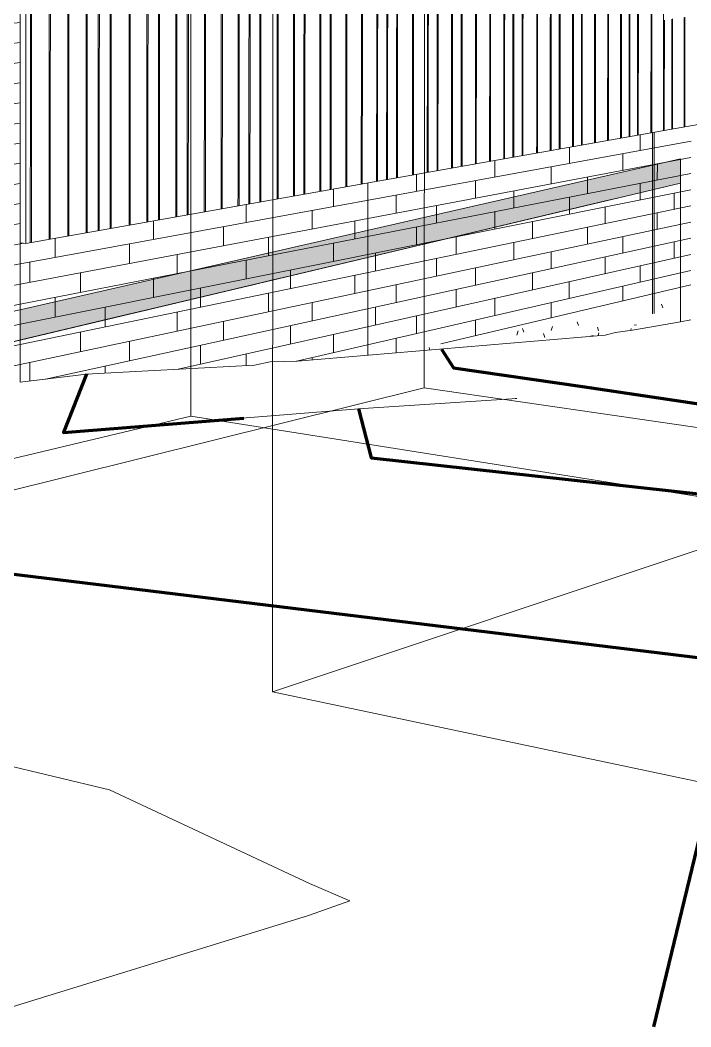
# Model space of a CAD drawing. Header units: inches. Extents: x 5690 to 5695, y -585 to 907.
# Drawn here: x 5691.8717 to 5692.0726, y 126.1569 to 126.4581 of the extents above; entities that cross this region are included whole.
import ezdxf

# ---------------------------------------------------------------- set-up
doc = ezdxf.new("R2010")
doc.units = ezdxf.units.IN
doc.header["$MEASUREMENT"] = 0
for name, color, linetype, lineweight in [('A-DETL', 90, 'Continuous', 9), ('A-WALL-PATT-1', 111, 'Continuous', 9), ('C-BLDG-PADS', 91, 'Continuous', 9), ('C-TOPO', 7, 'Continuous', 9), ('C-TOPO-MAJR', 7, 'Continuous', 70), ('G-ANNO-SYMB-1', 111, 'Continuous', 9), ('I-WALL', 2, 'Continuous', 13), ('I-WALL-1', 2, 'Continuous', 9), ('S-FNDN', 32, 'Continuous', 13), ('S-FNDN-1', 32, 'Continuous', 9)]:
    doc.layers.add(name, color=color, linetype=linetype, lineweight=lineweight)

# ---------------------------------------------------------------- blocks, each defined once
blk = doc.blocks.new('FP_65-3D View 1 Copy 1')
at = {"layer": 'A-WALL-PATT-1'}
for p, q in [((8147.90334, 126.45525), (8147.90336, 126.48537)), ((8147.90359, 126.45529), (8147.90361, 126.4854)), ((8147.90726, 126.45579), (8147.90728, 126.48577)), ((8147.90751, 126.45582), (8147.90753, 126.4858)), ((8147.91114, 126.45632), (8147.91116, 126.48616)), ((8147.91138, 126.45635), (8147.91141, 126.48619)), ((8147.91368, 126.45666), (8147.9137, 126.48642)), ((8147.91392, 126.4567), (8147.91394, 126.48645)), ((8147.9162, 126.45701), (8147.91622, 126.48668)), ((8147.91644, 126.45704), (8147.91647, 126.4867)), ((8147.92024, 126.45756), (8147.92026, 126.48709)), ((8147.92048, 126.4576), (8147.9205, 126.48711)), ((8147.924, 126.45808), (8147.92402, 126.48747)), ((8147.87192, 126.45095), (8147.87194, 126.48219)), ((8147.87219, 126.45099), (8147.87221, 126.48222)), ((8147.87613, 126.45153), (8147.87615, 126.48262)), ((8147.8764, 126.45156), (8147.87642, 126.48265)), ((8147.87889, 126.4519), (8147.87891, 126.4829)), ((8147.87915, 126.45194), (8147.87917, 126.48293)), ((8147.88162, 126.45228), (8147.88164, 126.48318)), ((8147.88189, 126.45232), (8147.88191, 126.4832)), ((8147.886, 126.45288), (8147.88602, 126.48362)), ((8147.88627, 126.45291), (8147.88629, 126.48365)), ((8147.89008, 126.45344), (8147.8901, 126.48403)), ((8147.89034, 126.45347), (8147.89036, 126.48406)), ((8147.89275, 126.4538), (8147.89277, 126.4843)), ((8147.89301, 126.45384), (8147.89303, 126.48433)), ((8147.89676, 126.45435), (8147.89678, 126.48471)), ((8147.89702, 126.45439), (8147.89704, 126.48473)), ((8147.89939, 126.45471), (8147.89941, 126.48497)), ((8147.89964, 126.45474), (8147.89966, 126.485)), ((8147.84405, 126.44714), (8147.84407, 126.47937)), ((8147.84434, 126.44718), (8147.84436, 126.4794)), ((8147.84882, 126.44779), (8147.84884, 126.47986)), ((8147.84911, 126.44783), (8147.84912, 126.47988)), ((8147.85326, 126.4484), (8147.85327, 126.4803)), ((8147.85354, 126.44844), (8147.85355, 126.48033)), ((8147.85616, 126.44879), (8147.85617, 126.4806)), ((8147.85644, 126.44883), (8147.85645, 126.48063)), ((8147.86052, 126.44939), (8147.86054, 126.48104)), ((8147.8608, 126.44943), (8147.86081, 126.48107)), ((8147.86338, 126.44978), (8147.86339, 126.48133)), ((8147.86365, 126.44982), (8147.86367, 126.48136)), ((8147.86767, 126.45037), (8147.86769, 126.48176)), ((8147.86794, 126.45041), (8147.86796, 126.48179)), ((8147.81313, 126.44291), (8147.81314, 126.47624)), ((8147.81344, 126.44295), (8147.81345, 126.47627)), ((8147.8163, 126.44334), (8147.81631, 126.47656)), ((8147.8166, 126.44338), (8147.81662, 126.47659)), ((8147.82106, 126.44399), (8147.82107, 126.47705)), ((8147.82136, 126.44403), (8147.82137, 126.47708)), ((8147.82417, 126.44442), (8147.82419, 126.47736)), ((8147.82447, 126.44446), (8147.82449, 126.47739)), ((8147.82885, 126.44506), (8147.82887, 126.47783)), ((8147.82915, 126.4451), (8147.82916, 126.47786)), ((8147.83349, 126.44569), (8147.8335, 126.4783)), ((8147.83378, 126.44573), (8147.83379, 126.47833)), ((8147.83807, 126.44632), (8147.83809, 126.47877)), ((8147.83836, 126.44636), (8147.83838, 126.4788)), ((8147.84107, 126.44673), (8147.84109, 126.47907)), ((8147.84136, 126.44677), (8147.84138, 126.4791)), ((8147.78646, 126.43926), (8147.78647, 126.47354)), ((8147.78679, 126.4393), (8147.7868, 126.47358)), ((8147.79153, 126.43995), (8147.79154, 126.47406)), ((8147.79185, 126.44), (8147.79186, 126.47409)), ((8147.79655, 126.44064), (8147.79656, 126.47456)), ((8147.79686, 126.44068), (8147.79687, 126.4746)), ((8147.79983, 126.44109), (8147.79984, 126.4749)), ((8147.80014, 126.44113), (8147.80015, 126.47493)), ((8147.80308, 126.44153), (8147.80309, 126.47523)), ((8147.8034, 126.44158), (8147.80341, 126.47526)), ((8147.80829, 126.44225), (8147.8083, 126.47575)), ((8147.8086, 126.44229), (8147.80861, 126.47578)), ((8147.75465, 126.43491), (8147.75466, 126.47032)), ((8147.755, 126.43495), (8147.75501, 126.47036)), ((8147.75823, 126.4354), (8147.75823, 126.47069)), ((8147.75857, 126.43544), (8147.75858, 126.47072)), ((8147.76394, 126.43618), (8147.76394, 126.47126)), ((8147.76428, 126.43622), (8147.76428, 126.4713)), ((8147.76925, 126.4369), (8147.76925, 126.4718)), ((8147.76958, 126.43695), (8147.76959, 126.47184)), ((8147.77272, 126.43738), (8147.77272, 126.47215)), ((8147.77305, 126.43742), (8147.77306, 126.47219)), ((8147.77793, 126.43809), (8147.77794, 126.47268)), ((8147.77826, 126.43814), (8147.77827, 126.47271)), ((8147.78134, 126.43856), (8147.78135, 126.47303)), ((8147.78167, 126.4386), (8147.78168, 126.47306)), ((8147.73435, 126.43213), (8147.73435, 126.46827)), ((8147.73471, 126.43218), (8147.73471, 126.4683)), ((8147.73998, 126.4329), (8147.73998, 126.46884)), ((8147.74033, 126.43295), (8147.74034, 126.46887)), ((8147.74555, 126.43366), (8147.74555, 126.4694)), ((8147.7459, 126.43371), (8147.7459, 126.46944)), ((8147.75105, 126.43441), (8147.75106, 126.46996)), ((8147.7514, 126.43446), (8147.75141, 126.46999)), ((8147.92398, 126.42869), (8147.924, 126.45808)), ((8147.924, 126.45808), (8147.924, 126.45808)), ((8147.92422, 126.42874), (8147.92424, 126.45811)), ((8147.92644, 126.42912), (8147.92646, 126.45841)), ((8147.92668, 126.42916), (8147.9267, 126.45845)), ((8147.93014, 126.42976), (8147.93017, 126.45892)), ((8147.93038, 126.4298), (8147.9304, 126.45895)), ((8147.90332, 126.42513), (8147.90334, 126.45525)), ((8147.90334, 126.45525), (8147.90334, 126.45525)), ((8147.90357, 126.42518), (8147.90359, 126.45529)), ((8147.90359, 126.45529), (8147.90359, 126.45529)), ((8147.90724, 126.42581), (8147.90726, 126.45579)), ((8147.90726, 126.45579), (8147.90726, 126.45579)), ((8147.90749, 126.42585), (8147.90751, 126.45582)), ((8147.90751, 126.45582), (8147.90751, 126.45582)), ((8147.91112, 126.42648), (8147.91114, 126.45632)), ((8147.91114, 126.45632), (8147.91114, 126.45632)), ((8147.91136, 126.42652), (8147.91138, 126.45635)), ((8147.91138, 126.45635), (8147.91138, 126.45635)), ((8147.91365, 126.42691), (8147.91368, 126.45666)), ((8147.91368, 126.45666), (8147.91368, 126.45666)), ((8147.9139, 126.42696), (8147.91392, 126.4567)), ((8147.91392, 126.4567), (8147.91392, 126.4567)), ((8147.91618, 126.42735), (8147.9162, 126.45701)), ((8147.9162, 126.45701), (8147.9162, 126.45701)), ((8147.91642, 126.42739), (8147.91644, 126.45704)), ((8147.91644, 126.45704), (8147.91644, 126.45704)), ((8147.92022, 126.42805), (8147.92024, 126.45756)), ((8147.92024, 126.45756), (8147.92024, 126.45756)), ((8147.92046, 126.42809), (8147.92048, 126.4576)), ((8147.92048, 126.4576), (8147.92048, 126.4576)), ((8147.88161, 126.42139), (8147.88162, 126.45228)), ((8147.88162, 126.45228), (8147.88162, 126.45228)), ((8147.88187, 126.42143), (8147.88189, 126.45232)), ((8147.88189, 126.45232), (8147.88189, 126.45232)), ((8147.88599, 126.42214), (8147.886, 126.45288)), ((8147.886, 126.45288), (8147.886, 126.45288)), ((8147.88625, 126.42219), (8147.88627, 126.45291)), ((8147.88627, 126.45291), (8147.88627, 126.45291)), ((8147.89006, 126.42285), (8147.89008, 126.45344)), ((8147.89008, 126.45344), (8147.89008, 126.45344)), ((8147.89032, 126.42289), (8147.89034, 126.45347)), ((8147.89034, 126.45347), (8147.89034, 126.45347)), ((8147.89273, 126.42331), (8147.89275, 126.4538)), ((8147.89275, 126.4538), (8147.89275, 126.4538)), ((8147.89299, 126.42335), (8147.89301, 126.45384)), ((8147.89301, 126.45384), (8147.89301, 126.45384)), ((8147.89674, 126.424), (8147.89676, 126.45435)), ((8147.89676, 126.45435), (8147.89676, 126.45435)), ((8147.897, 126.42404), (8147.89702, 126.45439)), ((8147.89702, 126.45439), (8147.89702, 126.45439)), ((8147.89937, 126.42445), (8147.89939, 126.45471)), ((8147.89939, 126.45471), (8147.89939, 126.45471)), ((8147.89962, 126.4245), (8147.89964, 126.45474)), ((8147.89964, 126.45474), (8147.89964, 126.45474)), ((8147.8605, 126.41775), (8147.86052, 126.44939)), ((8147.86052, 126.44939), (8147.86052, 126.44939)), ((8147.86078, 126.4178), (8147.8608, 126.44943)), ((8147.8608, 126.44943), (8147.8608, 126.44943)), ((8147.86336, 126.41824), (8147.86338, 126.44978)), ((8147.86338, 126.44978), (8147.86338, 126.44978)), ((8147.86363, 126.41829), (8147.86365, 126.44982)), ((8147.86365, 126.44982), (8147.86365, 126.44982)), ((8147.86765, 126.41898), (8147.86767, 126.45037)), ((8147.86767, 126.45037), (8147.86767, 126.45037)), ((8147.86792, 126.41903), (8147.86794, 126.45041)), ((8147.86794, 126.45041), (8147.86794, 126.45041)), ((8147.8719, 126.41972), (8147.87192, 126.45095)), ((8147.87192, 126.45095), (8147.87192, 126.45095)), ((8147.87217, 126.41976), (8147.87219, 126.45099)), ((8147.87219, 126.45099), (8147.87219, 126.45099)), ((8147.87611, 126.42044), (8147.87613, 126.45153)), ((8147.87613, 126.45153), (8147.87613, 126.45153)), ((8147.87638, 126.42049), (8147.8764, 126.45156)), ((8147.8764, 126.45156), (8147.8764, 126.45156)), ((8147.87887, 126.42092), (8147.87889, 126.4519)), ((8147.87889, 126.4519), (8147.87889, 126.4519)), ((8147.87913, 126.42096), (8147.87915, 126.45194)), ((8147.87915, 126.45194), (8147.87915, 126.45194)), ((8147.83806, 126.41388), (8147.83807, 126.44632)), ((8147.83807, 126.44632), (8147.83807, 126.44632)), ((8147.83835, 126.41393), (8147.83836, 126.44636)), ((8147.83836, 126.44636), (8147.83836, 126.44636)), ((8147.84106, 126.4144), (8147.84107, 126.44673)), ((8147.84107, 126.44673), (8147.84107, 126.44673)), ((8147.84135, 126.41445), (8147.84136, 126.44677)), ((8147.84136, 126.44677), (8147.84136, 126.44677)), ((8147.84404, 126.41491), (8147.84405, 126.44714)), ((8147.84405, 126.44714), (8147.84405, 126.44714)), ((8147.84433, 126.41496), (8147.84434, 126.44718)), ((8147.84434, 126.44718), (8147.84434, 126.44718)), ((8147.8488, 126.41573), (8147.84882, 126.44779)), ((8147.84882, 126.44779), (8147.84882, 126.44779)), ((8147.84909, 126.41578), (8147.84911, 126.44783)), ((8147.84911, 126.44783), (8147.84911, 126.44783)), ((8147.85324, 126.4165), (8147.85326, 126.4484)), ((8147.85326, 126.4484), (8147.85326, 126.4484)), ((8147.85352, 126.41655), (8147.85354, 126.44844)), ((8147.85354, 126.44844), (8147.85354, 126.44844)), ((8147.85614, 126.417), (8147.85616, 126.44879)), ((8147.85616, 126.44879), (8147.85616, 126.44879)), ((8147.85642, 126.41705), (8147.85644, 126.44883)), ((8147.85644, 126.44883), (8147.85644, 126.44883)), ((8147.81629, 126.41013), (8147.8163, 126.44334)), ((8147.8163, 126.44334), (8147.8163, 126.44334)), ((8147.81659, 126.41018), (8147.8166, 126.44338)), ((8147.8166, 126.44338), (8147.8166, 126.44338)), ((8147.82105, 126.41095), (8147.82106, 126.44399)), ((8147.82106, 126.44399), (8147.82106, 126.44399)), ((8147.82135, 126.411), (8147.82136, 126.44403)), ((8147.82136, 126.44403), (8147.82136, 126.44403)), ((8147.82416, 126.41148), (8147.82417, 126.44442)), ((8147.82417, 126.44442), (8147.82417, 126.44442)), ((8147.82446, 126.41154), (8147.82447, 126.44446)), ((8147.82447, 126.44446), (8147.82447, 126.44446)), ((8147.82884, 126.41229), (8147.82885, 126.44506)), ((8147.82885, 126.44506), (8147.82885, 126.44506)), ((8147.82914, 126.41234), (8147.82915, 126.4451)), ((8147.82915, 126.4451), (8147.82915, 126.4451)), ((8147.83347, 126.41309), (8147.83349, 126.44569)), ((8147.83349, 126.44569), (8147.83349, 126.44569)), ((8147.83377, 126.41314), (8147.83378, 126.44573)), ((8147.83378, 126.44573), (8147.83378, 126.44573)), ((8147.79184, 126.40591), (8147.79185, 126.44)), ((8147.79185, 126.44), (8147.79185, 126.44)), ((8147.79654, 126.40672), (8147.79655, 126.44064)), ((8147.79655, 126.44064), (8147.79655, 126.44064)), ((8147.79685, 126.40678), (8147.79686, 126.44068)), ((8147.79686, 126.44068), (8147.79686, 126.44068)), ((8147.79981, 126.40729), (8147.79983, 126.44109)), ((8147.79983, 126.44109), (8147.79983, 126.44109)), ((8147.80013, 126.40734), (8147.80014, 126.44113)), ((8147.80014, 126.44113), (8147.80014, 126.44113)), ((8147.80307, 126.40785), (8147.80308, 126.44153)), ((8147.80308, 126.44153), (8147.80308, 126.44153)), ((8147.80339, 126.4079), (8147.8034, 126.44158)), ((8147.8034, 126.44158), (8147.8034, 126.44158)), ((8147.80828, 126.40875), (8147.80829, 126.44225)), ((8147.80829, 126.44225), (8147.80829, 126.44225)), ((8147.80859, 126.4088), (8147.8086, 126.44229)), ((8147.8086, 126.44229), (8147.8086, 126.44229)), ((8147.81312, 126.40958), (8147.81313, 126.44291)), ((8147.81313, 126.44291), (8147.81313, 126.44291)), ((8147.81343, 126.40963), (8147.81344, 126.44295)), ((8147.81344, 126.44295), (8147.81344, 126.44295)), ((8147.77271, 126.40261), (8147.77272, 126.43738)), ((8147.77272, 126.43738), (8147.77272, 126.43738)), ((8147.77304, 126.40267), (8147.77305, 126.43742)), ((8147.77305, 126.43742), (8147.77305, 126.43742)), ((8147.77792, 126.40351), (8147.77793, 126.43809)), ((8147.77793, 126.43809), (8147.77793, 126.43809)), ((8147.77825, 126.40357), (8147.77826, 126.43814)), ((8147.77826, 126.43814), (8147.77826, 126.43814)), ((8147.78133, 126.4041), (8147.78134, 126.43856)), ((8147.78134, 126.43856), (8147.78134, 126.43856)), ((8147.78166, 126.40416), (8147.78167, 126.4386)), ((8147.78167, 126.4386), (8147.78167, 126.4386)), ((8147.78645, 126.40498), (8147.78646, 126.43926)), ((8147.78646, 126.43926), (8147.78646, 126.43926)), ((8147.78678, 126.40504), (8147.78679, 126.4393)), ((8147.78679, 126.4393), (8147.78679, 126.4393)), ((8147.79152, 126.40586), (8147.79153, 126.43995)), ((8147.79153, 126.43995), (8147.79153, 126.43995)), ((8147.75105, 126.39888), (8147.75105, 126.43441)), ((8147.75105, 126.43441), (8147.75105, 126.43441)), ((8147.7514, 126.39894), (8147.7514, 126.43446)), ((8147.7514, 126.43446), (8147.7514, 126.43446)), ((8147.75465, 126.3995), (8147.75465, 126.43491)), ((8147.75465, 126.43491), (8147.75465, 126.43491)), ((8147.75499, 126.39956), (8147.755, 126.43495)), ((8147.755, 126.43495), (8147.755, 126.43495)), ((8147.75822, 126.40011), (8147.75823, 126.4354)), ((8147.75823, 126.4354), (8147.75823, 126.4354)), ((8147.75857, 126.40017), (8147.75857, 126.43544)), ((8147.75857, 126.43544), (8147.75857, 126.43544)), ((8147.76393, 126.4011), (8147.76394, 126.43618)), ((8147.76394, 126.43618), (8147.76394, 126.43618)), ((8147.76427, 126.40116), (8147.76428, 126.43622)), ((8147.76428, 126.43622), (8147.76428, 126.43622)), ((8147.76924, 126.40201), (8147.76925, 126.4369)), ((8147.76925, 126.4369), (8147.76925, 126.4369)), ((8147.76957, 126.40207), (8147.76958, 126.43695)), ((8147.76958, 126.43695), (8147.76958, 126.43695)), ((8147.73434, 126.396), (8147.73435, 126.43213)), ((8147.73435, 126.43213), (8147.73435, 126.43213)), ((8147.7347, 126.39606), (8147.73471, 126.43218)), ((8147.73471, 126.43218), (8147.73471, 126.43218)), ((8147.73997, 126.39697), (8147.73998, 126.4329)), ((8147.73998, 126.4329), (8147.73998, 126.4329)), ((8147.74033, 126.39703), (8147.74033, 126.43295)), ((8147.74033, 126.43295), (8147.74033, 126.43295)), ((8147.74554, 126.39793), (8147.74555, 126.43366)), ((8147.74555, 126.43366), (8147.74555, 126.43366)), ((8147.74589, 126.39799), (8147.7459, 126.43371)), ((8147.7459, 126.43371), (8147.7459, 126.43371)), ((8147.92021, 126.42436), (8147.92022, 126.42805)), ((8147.92022, 126.42805), (8147.92022, 126.42805)), ((8147.92046, 126.4244), (8147.92046, 126.42809)), ((8147.92046, 126.42809), (8147.92046, 126.42809)), ((8147.92397, 126.42502), (8147.92398, 126.42869)), ((8147.92398, 126.42869), (8147.92398, 126.42869)), ((8147.92421, 126.42506), (8147.92422, 126.42874)), ((8147.92422, 126.42874), (8147.92422, 126.42874)), ((8147.92644, 126.42546), (8147.92644, 126.42912)), ((8147.92644, 126.42912), (8147.92644, 126.42912)), ((8147.92667, 126.4255), (8147.92668, 126.42916)), ((8147.92668, 126.42916), (8147.92668, 126.42916)), ((8147.93014, 126.42611), (8147.93014, 126.42976)), ((8147.93014, 126.42976), (8147.93014, 126.42976)), ((8147.93038, 126.42615), (8147.93038, 126.4298)), ((8147.93038, 126.4298), (8147.93038, 126.4298)), ((8147.90332, 126.42137), (8147.90332, 126.42513)), ((8147.90332, 126.42513), (8147.90332, 126.42513)), ((8147.90357, 126.42141), (8147.90357, 126.42518)), ((8147.90357, 126.42518), (8147.90357, 126.42518)), ((8147.90723, 126.42206), (8147.90724, 126.42581)), ((8147.90724, 126.42581), (8147.90724, 126.42581)), ((8147.90748, 126.42211), (8147.90749, 126.42585)), ((8147.90749, 126.42585), (8147.90749, 126.42585)), ((8147.91111, 126.42275), (8147.91112, 126.42648)), ((8147.91112, 126.42648), (8147.91112, 126.42648)), ((8147.91136, 126.42279), (8147.91136, 126.42652)), ((8147.91136, 126.42652), (8147.91136, 126.42652)), ((8147.91365, 126.4232), (8147.91365, 126.42691)), ((8147.91365, 126.42691), (8147.91365, 126.42691)), ((8147.9139, 126.42324), (8147.9139, 126.42696)), ((8147.9139, 126.42696), (8147.9139, 126.42696)), ((8147.91618, 126.42364), (8147.91618, 126.42735)), ((8147.91618, 126.42735), (8147.91618, 126.42735)), ((8147.91642, 126.42369), (8147.91642, 126.42739)), ((8147.91642, 126.42739), (8147.91642, 126.42739)), ((8147.88598, 126.4183), (8147.88599, 126.42214)), ((8147.88599, 126.42214), (8147.88599, 126.42214)), ((8147.88624, 126.41835), (8147.88625, 126.42219)), ((8147.88625, 126.42219), (8147.88625, 126.42219)), ((8147.89006, 126.41902), (8147.89006, 126.42285)), ((8147.89006, 126.42285), (8147.89006, 126.42285)), ((8147.89032, 126.41907), (8147.89032, 126.42289)), ((8147.89032, 126.42289), (8147.89032, 126.42289)), ((8147.89273, 126.4195), (8147.89273, 126.42331)), ((8147.89273, 126.42331), (8147.89273, 126.42331)), ((8147.89298, 126.41954), (8147.89299, 126.42335)), ((8147.89299, 126.42335), (8147.89299, 126.42335)), ((8147.89674, 126.42021), (8147.89674, 126.424)), ((8147.89674, 126.424), (8147.89674, 126.424)), ((8147.897, 126.42025), (8147.897, 126.42404)), ((8147.897, 126.42404), (8147.897, 126.42404)), ((8147.89937, 126.42067), (8147.89937, 126.42445)), ((8147.89937, 126.42445), (8147.89937, 126.42445)), ((8147.89962, 126.42071), (8147.89962, 126.4245)), ((8147.89962, 126.4245), (8147.89962, 126.4245)), ((8147.86765, 126.41506), (8147.86765, 126.41898)), ((8147.86765, 126.41898), (8147.86765, 126.41898)), ((8147.86792, 126.41511), (8147.86792, 126.41903)), ((8147.86792, 126.41903), (8147.86792, 126.41903)), ((8147.8719, 126.41581), (8147.8719, 126.41972)), ((8147.8719, 126.41972), (8147.8719, 126.41972)), ((8147.87217, 126.41586), (8147.87217, 126.41976)), ((8147.87217, 126.41976), (8147.87217, 126.41976)), ((8147.87611, 126.41656), (8147.87611, 126.42044)), ((8147.87611, 126.42044), (8147.87611, 126.42044)), ((8147.87638, 126.4166), (8147.87638, 126.42049)), ((8147.87638, 126.42049), (8147.87638, 126.42049)), ((8147.87887, 126.41704), (8147.87887, 126.42092)), ((8147.87887, 126.42092), (8147.87887, 126.42092)), ((8147.87913, 126.41709), (8147.87913, 126.42096)), ((8147.87913, 126.42096), (8147.87913, 126.42096)), ((8147.8816, 126.41753), (8147.88161, 126.42139)), ((8147.88161, 126.42139), (8147.88161, 126.42139)), ((8147.88187, 126.41757), (8147.88187, 126.42143)), ((8147.88187, 126.42143), (8147.88187, 126.42143)), ((8147.85324, 126.41251), (8147.85324, 126.4165)), ((8147.85324, 126.4165), (8147.85324, 126.4165)), ((8147.85352, 126.41256), (8147.85352, 126.41655)), ((8147.85352, 126.41655), (8147.85352, 126.41655)), ((8147.85614, 126.41302), (8147.85614, 126.417)), ((8147.85614, 126.417), (8147.85614, 126.417)), ((8147.85642, 126.41307), (8147.85642, 126.41705)), ((8147.85642, 126.41705), (8147.85642, 126.41705)), ((8147.8605, 126.4138), (8147.8605, 126.41775)), ((8147.8605, 126.41775), (8147.8605, 126.41775)), ((8147.86078, 126.41384), (8147.86078, 126.4178)), ((8147.86078, 126.4178), (8147.86078, 126.4178)), ((8147.86336, 126.4143), (8147.86336, 126.41824)), ((8147.86336, 126.41824), (8147.86336, 126.41824)), ((8147.86363, 126.41435), (8147.86363, 126.41829)), ((8147.86363, 126.41829), (8147.86363, 126.41829)), ((8147.83347, 126.40901), (8147.83347, 126.41309)), ((8147.83347, 126.41309), (8147.83347, 126.41309)), ((8147.83376, 126.40907), (8147.83377, 126.41314)), ((8147.83377, 126.41314), (8147.83377, 126.41314)), ((8147.83806, 126.40983), (8147.83806, 126.41388)), ((8147.83806, 126.41388), (8147.83806, 126.41388)), ((8147.83835, 126.40988), (8147.83835, 126.41393)), ((8147.83835, 126.41393), (8147.83835, 126.41393)), ((8147.84106, 126.41036), (8147.84106, 126.4144)), ((8147.84106, 126.4144), (8147.84106, 126.4144)), ((8147.84135, 126.41041), (8147.84135, 126.41445)), ((8147.84135, 126.41445), (8147.84135, 126.41445)), ((8147.84404, 126.41088), (8147.84404, 126.41491)), ((8147.84404, 126.41491), (8147.84404, 126.41491)), ((8147.84432, 126.41093), (8147.84433, 126.41496)), ((8147.84433, 126.41496), (8147.84433, 126.41496)), ((8147.8488, 126.41173), (8147.8488, 126.41573)), ((8147.8488, 126.41573), (8147.8488, 126.41573)), ((8147.84909, 126.41178), (8147.84909, 126.41578)), ((8147.84909, 126.41578), (8147.84909, 126.41578)), ((8147.81628, 126.40597), (8147.81629, 126.41013)), ((8147.81629, 126.41013), (8147.81629, 126.41013)), ((8147.81659, 126.40603), (8147.81659, 126.41018)), ((8147.81659, 126.41018), (8147.81659, 126.41018)), ((8147.82104, 126.40682), (8147.82105, 126.41095)), ((8147.82105, 126.41095), (8147.82105, 126.41095)), ((8147.82135, 126.40687), (8147.82135, 126.411)), ((8147.82135, 126.411), (8147.82135, 126.411)), ((8147.82416, 126.40737), (8147.82416, 126.41148)), ((8147.82416, 126.41148), (8147.82416, 126.41148)), ((8147.82446, 126.40742), (8147.82446, 126.41154)), ((8147.82446, 126.41154), (8147.82446, 126.41154)), ((8147.82884, 126.4082), (8147.82884, 126.41229)), ((8147.82884, 126.41229), (8147.82884, 126.41229)), ((8147.82913, 126.40825), (8147.82914, 126.41234)), ((8147.82914, 126.41234), (8147.82914, 126.41234)), ((8147.79981, 126.40306), (8147.79981, 126.40729)), ((8147.79981, 126.40729), (8147.79981, 126.40729)), ((8147.80013, 126.40312), (8147.80013, 126.40734)), ((8147.80013, 126.40734), (8147.80013, 126.40734)), ((8147.80307, 126.40364), (8147.80307, 126.40785)), ((8147.80307, 126.40785), (8147.80307, 126.40785)), ((8147.80338, 126.40369), (8147.80339, 126.4079)), ((8147.80339, 126.4079), (8147.80339, 126.4079)), ((8147.80828, 126.40456), (8147.80828, 126.40875)), ((8147.80828, 126.40875), (8147.80828, 126.40875)), ((8147.80859, 126.40461), (8147.80859, 126.4088)), ((8147.80859, 126.4088), (8147.80859, 126.4088)), ((8147.81312, 126.40541), (8147.81312, 126.40958)), ((8147.81312, 126.40958), (8147.81312, 126.40958)), ((8147.81343, 126.40547), (8147.81343, 126.40963)), ((8147.81343, 126.40963), (8147.81343, 126.40963)), ((8147.78133, 126.39979), (8147.78133, 126.4041)), ((8147.78133, 126.4041), (8147.78133, 126.4041)), ((8147.78166, 126.39985), (8147.78166, 126.40416)), ((8147.78166, 126.40416), (8147.78166, 126.40416)), ((8147.78645, 126.4007), (8147.78645, 126.40498)), ((8147.78645, 126.40498), (8147.78645, 126.40498)), ((8147.78678, 126.40076), (8147.78678, 126.40504)), ((8147.78678, 126.40504), (8147.78678, 126.40504)), ((8147.79152, 126.40159), (8147.79152, 126.40586)), ((8147.79152, 126.40586), (8147.79152, 126.40586)), ((8147.79184, 126.40165), (8147.79184, 126.40591)), ((8147.79184, 126.40591), (8147.79184, 126.40591)), ((8147.79653, 126.40248), (8147.79654, 126.40672)), ((8147.79654, 126.40672), (8147.79654, 126.40672)), ((8147.79685, 126.40254), (8147.79685, 126.40678)), ((8147.79685, 126.40678), (8147.79685, 126.40678)), ((8147.76393, 126.39672), (8147.76393, 126.4011)), ((8147.76393, 126.4011), (8147.76393, 126.4011)), ((8147.76427, 126.39678), (8147.76427, 126.40116)), ((8147.76427, 126.40116), (8147.76427, 126.40116)), ((8147.76924, 126.39765), (8147.76924, 126.40201)), ((8147.76924, 126.40201), (8147.76924, 126.40201)), ((8147.76957, 126.39771), (8147.76957, 126.40207)), ((8147.76957, 126.40207), (8147.76957, 126.40207)), ((8147.77271, 126.39827), (8147.77271, 126.40261)), ((8147.77271, 126.40261), (8147.77271, 126.40261)), ((8147.77304, 126.39833), (8147.77304, 126.40267)), ((8147.77304, 126.40267), (8147.77304, 126.40267)), ((8147.77792, 126.39919), (8147.77792, 126.40351)), ((8147.77792, 126.40351), (8147.77792, 126.40351)), ((8147.77825, 126.39925), (8147.77825, 126.40357)), ((8147.77825, 126.40357), (8147.77825, 126.40357)), ((8147.74554, 126.39346), (8147.74554, 126.39793)), ((8147.74554, 126.39793), (8147.74554, 126.39793)), ((8147.74589, 126.39353), (8147.74589, 126.39799)), ((8147.74589, 126.39799), (8147.74589, 126.39799)), ((8147.75105, 126.39444), (8147.75105, 126.39888)), ((8147.75105, 126.39888), (8147.75105, 126.39888)), ((8147.7514, 126.3945), (8147.7514, 126.39894)), ((8147.7514, 126.39894), (8147.7514, 126.39894)), ((8147.75465, 126.39507), (8147.75465, 126.3995)), ((8147.75465, 126.3995), (8147.75465, 126.3995)), ((8147.75499, 126.39513), (8147.75499, 126.39956)), ((8147.75499, 126.39956), (8147.75499, 126.39956)), ((8147.75822, 126.39571), (8147.75822, 126.40011)), ((8147.75822, 126.40011), (8147.75822, 126.40011)), ((8147.75856, 126.39577), (8147.75857, 126.40017)), ((8147.75857, 126.40017), (8147.75857, 126.40017)), ((8147.73434, 126.39148), (8147.73434, 126.396)), ((8147.73434, 126.396), (8147.73434, 126.396)), ((8147.7347, 126.39155), (8147.7347, 126.39606)), ((8147.7347, 126.39606), (8147.7347, 126.39606)), ((8147.73997, 126.39248), (8147.73997, 126.39697)), ((8147.73997, 126.39697), (8147.73997, 126.39697)), ((8147.74033, 126.39254), (8147.74033, 126.39703)), ((8147.74033, 126.39703), (8147.74033, 126.39703))]:
    blk.add_line(p, q, dxfattribs=at)
blk = doc.blocks.new('FP_66-3D View 1 Copy 1')
at = {"layer": 'A-WALL-PATT-1'}
for p, q in [((8147.71558, 126.49849), (8147.71558, 126.50397)), ((8147.68265, 126.49618), (8147.68265, 126.50184)), ((8147.55152, 126.48698), (8147.73129, 126.49959)), ((8147.64756, 126.49372), (8147.64756, 126.49956)), ((8147.69937, 126.49114), (8147.69937, 126.49735)), ((8147.56997, 126.48828), (8147.56997, 126.49453)), ((8147.61009, 126.49109), (8147.61009, 126.49713)), ((8147.66539, 126.48855), (8147.66539, 126.49497)), ((8147.55152, 126.47989), (8147.73129, 126.49357)), ((8147.62914, 126.4858), (8147.62914, 126.49243)), ((8147.72349, 126.4869), (8147.72349, 126.49297)), ((8147.59038, 126.48285), (8147.59038, 126.48971)), ((8147.69108, 126.48424), (8147.69108, 126.49051)), ((8147.55153, 126.4728), (8147.73129, 126.48754)), ((8147.65655, 126.48141), (8147.65655, 126.48788)), ((8147.70754, 126.47943), (8147.70754, 126.48559)), ((8147.6197, 126.47839), (8147.6197, 126.48508)), ((8147.6741, 126.47649), (8147.67409, 126.48285)), ((8147.55153, 126.46572), (8147.73129, 126.48152)), ((8147.58027, 126.47516), (8147.58027, 126.48208)), ((8147.63843, 126.47335), (8147.63843, 126.47993)), ((8147.60032, 126.47), (8147.60032, 126.4768)), ((8147.69937, 126.4725), (8147.69937, 126.47871)), ((8147.55153, 126.45863), (8147.73129, 126.47549)), ((8147.55951, 126.46642), (8147.5595, 126.47346)), ((8147.6654, 126.46931), (8147.6654, 126.47572)), ((8147.71558, 126.4679), (8147.71558, 126.47402)), ((8147.62915, 126.46591), (8147.62915, 126.47254)), ((8147.68266, 126.46462), (8147.68266, 126.47093)), ((8147.55154, 126.45154), (8147.73129, 126.46947)), ((8147.59039, 126.46227), (8147.59039, 126.46913)), ((8147.64757, 126.46112), (8147.64757, 126.46764)), ((8147.70754, 126.46093), (8147.70754, 126.4671)), ((8147.6101, 126.45738), (8147.6101, 126.46412)), ((8147.55154, 126.44445), (8147.73129, 126.46344)), ((8147.6741, 126.4574), (8147.6741, 126.46376)), ((8147.72349, 126.45655), (8147.72349, 126.46262)), ((8147.56999, 126.45338), (8147.56999, 126.46036)), ((8147.63844, 126.45363), (8147.63844, 126.46021)), ((8147.69108, 126.45293), (8147.69108, 126.45919)), ((8147.55155, 126.43736), (8147.73129, 126.45742)), ((8147.60033, 126.44961), (8147.60033, 126.45641)), ((8147.65656, 126.44908), (8147.65656, 126.45555)), ((8147.71558, 126.44955), (8147.71558, 126.45566)), ((8147.55952, 126.44529), (8147.55952, 126.45233)), ((8147.55155, 126.43028), (8147.73128, 126.45139)), ((8147.61971, 126.44497), (8147.61971, 126.45165)), ((8147.68266, 126.44568), (8147.68266, 126.45199)), ((8147.58029, 126.44057), (8147.58028, 126.44749)), ((8147.64758, 126.44156), (8147.64758, 126.44808)), ((8147.69938, 126.44143), (8147.69938, 126.44764)), ((8147.55156, 126.42319), (8147.73128, 126.44537)), ((8147.61011, 126.43716), (8147.61011, 126.4439)), ((8147.6654, 126.43724), (8147.6654, 126.44365)), ((8147.72349, 126.43834), (8147.72349, 126.44441)), ((8147.69108, 126.43415), (8147.69108, 126.44041)), ((8147.55156, 126.4161), (8147.73128, 126.43935)), ((8147.57, 126.43244), (8147.57, 126.43942)), ((8147.62916, 126.43277), (8147.62916, 126.43939)), ((8147.5904, 126.42798), (8147.5904, 126.43484)), ((8147.65656, 126.42968), (8147.65656, 126.43615)), ((8147.70754, 126.43011), (8147.70754, 126.43628)), ((8147.55156, 126.40902), (8147.73128, 126.43332)), ((8147.61972, 126.42492), (8147.61971, 126.4316)), ((8147.6741, 126.42559), (8147.6741, 126.43195)), ((8147.69938, 126.4228), (8147.69938, 126.42901)), ((8147.55157, 126.40193), (8147.73128, 126.4273)), ((8147.5803, 126.41982), (8147.58029, 126.42674)), ((8147.63845, 126.42077), (8147.63845, 126.42734)), ((8147.71558, 126.41897), (8147.71558, 126.42508)), ((8147.60035, 126.41562), (8147.60034, 126.42241)), ((8147.66541, 126.418), (8147.6654, 126.42441)), ((8147.55157, 126.39485), (8147.73128, 126.42128)), ((8147.62916, 126.41289), (8147.62916, 126.41951)), ((8147.68266, 126.41413), (8147.68266, 126.42044)), ((8147.55954, 126.4101), (8147.55954, 126.41714)), ((8147.70754, 126.41162), (8147.70754, 126.41779)), ((8147.55158, 126.38776), (8147.73128, 126.41525)), ((8147.59041, 126.40742), (8147.59041, 126.41427)), ((8147.64758, 126.40897), (8147.64758, 126.41548)), ((8147.6741, 126.40651), (8147.6741, 126.41287)), ((8147.72349, 126.40799), (8147.72349, 126.41406)), ((8147.61012, 126.40346), (8147.61012, 126.4102)), ((8147.55158, 126.38068), (8147.73128, 126.40923)), ((8147.63845, 126.40105), (8147.63845, 126.40762)), ((8147.69109, 126.40285), (8147.69109, 126.40911)), ((8147.57002, 126.39756), (8147.57001, 126.40454)), ((8147.65657, 126.39736), (8147.65657, 126.40382)), ((8147.71558, 126.40062), (8147.71558, 126.40674)), ((8147.55158, 126.37359), (8147.73128, 126.40321)), ((8147.60036, 126.39522), (8147.60035, 126.40202)), ((8147.68266, 126.3952), (8147.68266, 126.40151)), ((8147.61973, 126.39151), (8147.61973, 126.39819)), ((8147.69938, 126.39174), (8147.69938, 126.39795)), ((8147.55159, 126.36651), (8147.73128, 126.39719)), ((8147.55955, 126.38898), (8147.55955, 126.39602)), ((8147.64759, 126.38942), (8147.64759, 126.39593)), ((8147.72349, 126.38979), (8147.72349, 126.39586)), ((8147.58031, 126.38524), (8147.58031, 126.39216)), ((8147.66541, 126.38594), (8147.66541, 126.39235)), ((8147.55159, 126.35943), (8147.73128, 126.39117)), ((8147.61013, 126.38324), (8147.61013, 126.38998)), ((8147.69109, 126.38407), (8147.69109, 126.39033)), ((8147.62917, 126.37976), (8147.62917, 126.38638)), ((8147.70754, 126.38081), (8147.70754, 126.38697)), ((8147.5516, 126.35234), (8147.73128, 126.38515)), ((8147.57003, 126.37663), (8147.57003, 126.38361)), ((8147.65657, 126.37797), (8147.65657, 126.38443)), ((8147.59043, 126.37314), (8147.59043, 126.38)), ((8147.67411, 126.37471), (8147.67411, 126.38107)), ((8147.5516, 126.34526), (8147.73128, 126.37913)), ((8147.61973, 126.37146), (8147.61973, 126.37814)), ((8147.69938, 126.37311), (8147.69938, 126.37932)), ((8147.63846, 126.3682), (8147.63846, 126.37477)), ((8147.71558, 126.37005), (8147.71558, 126.37617)), ((8147.55161, 126.33818), (8147.73128, 126.37311)), ((8147.58032, 126.3645), (8147.58032, 126.37141)), ((8147.66541, 126.36671), (8147.66541, 126.37312)), ((8147.60037, 126.36125), (8147.60037, 126.36804)), ((8147.68267, 126.36366), (8147.68267, 126.36996)), ((8147.70754, 126.36233), (8147.70754, 126.36849)), ((8147.55161, 126.3311), (8147.73128, 126.36708)), ((8147.62918, 126.35988), (8147.62918, 126.36651)), ((8147.72349, 126.35946), (8147.72349, 126.36552)), ((8147.6476, 126.35684), (8147.64759, 126.36335)), ((8147.67411, 126.35563), (8147.67411, 126.36199)), ((8147.55957, 126.3538), (8147.55957, 126.36083)), ((8147.59044, 126.35258), (8147.59043, 126.35943)), ((8147.60444, 126.33491), (8147.73128, 126.36106)), ((8147.69109, 126.35278), (8147.69109, 126.35903)), ((8147.61014, 126.34956), (8147.61014, 126.35629)), ((8147.71558, 126.35171), (8147.71558, 126.35783)), ((8147.63847, 126.34849), (8147.63847, 126.35506)), ((8147.67277, 126.34263), (8147.73128, 126.35505)), ((8147.65658, 126.34566), (8147.65658, 126.35212)), ((8147.68267, 126.34473), (8147.68267, 126.35104)), ((8147.57005, 126.34176), (8147.57004, 126.34874)), ((8147.60038, 126.34086), (8147.60037, 126.34766)), ((8147.69938, 126.34588), (8147.69938, 126.34828)), ((8147.61975, 126.33806), (8147.61974, 126.34474)), ((8147.6476, 126.33925), (8147.6476, 126.34381)), ((8147.55958, 126.33269), (8147.55958, 126.33973)), ((8147.58034, 126.33291), (8147.58034, 126.33685)), ((8147.61015, 126.33538), (8147.61015, 126.33609))]:
    blk.add_line(p, q, dxfattribs=at)
blk = doc.blocks.new('FP_76-3D View 1 Copy 1')
at = {"layer": 'A-WALL-PATT-1'}
for p, q in [((8147.92376, 126.37199), (8147.92341, 126.37306)), ((8147.89848, 126.36671), (8147.89812, 126.36781)), ((8147.88048, 126.36515), (8147.88009, 126.36384)), ((8147.8821, 126.36474), (8147.88172, 126.36586)), ((8147.89075, 126.36646), (8147.89037, 126.36517)), ((8147.90454, 126.36514), (8147.90418, 126.36623)), ((8147.91433, 126.3658), (8147.91417, 126.36525)), ((8147.91524, 126.36677), (8147.91594, 126.36694)), ((8147.88839, 126.36316), (8147.88802, 126.36427)), ((8147.90215, 126.36356), (8147.90288, 126.36374)), ((8147.90461, 126.36452), (8147.90436, 126.36364)), ((8147.85402, 126.35938), (8147.85376, 126.36011))]:
    blk.add_line(p, q, dxfattribs=at)
blk = doc.blocks.new('FP_77-3D View 1 Copy 1')
at = {"layer": 'A-WALL-PATT-1'}
for p, q in [((8147.91699, 126.41905), (8147.917, 126.42378)), ((8147.73128, 126.38515), (8147.93222, 126.42183)), ((8147.89579, 126.41518), (8147.8958, 126.42003)), ((8147.73128, 126.37913), (8147.93221, 126.417)), ((8147.87348, 126.41111), (8147.87348, 126.41609)), ((8147.91179, 126.41315), (8147.91179, 126.4181)), ((8147.89032, 126.4091), (8147.89032, 126.41418)), ((8147.92212, 126.4102), (8147.92213, 126.4151)), ((8147.73128, 126.37311), (8147.93221, 126.41216)), ((8147.84997, 126.40682), (8147.84998, 126.41193)), ((8147.86772, 126.40484), (8147.86772, 126.41006)), ((8147.90119, 126.40613), (8147.90119, 126.41115)), ((8147.73128, 126.36708), (8147.93221, 126.40733)), ((8147.82517, 126.40229), (8147.82517, 126.40754)), ((8147.87916, 126.40185), (8147.87916, 126.407)), ((8147.91698, 126.40428), (8147.91699, 126.4092)), ((8147.8439, 126.40035), (8147.8439, 126.40571)), ((8147.89578, 126.40004), (8147.89579, 126.40508)), ((8147.92719, 126.40147), (8147.92719, 126.40633)), ((8147.73128, 126.36106), (8147.9322, 126.4025)), ((8147.79896, 126.3975), (8147.79896, 126.4029)), ((8147.81875, 126.39561), (8147.81875, 126.40112)), ((8147.85596, 126.39734), (8147.85597, 126.40263)), ((8147.90651, 126.3972), (8147.90652, 126.40219)), ((8147.77121, 126.39244), (8147.77122, 126.398)), ((8147.83149, 126.39259), (8147.83149, 126.39801)), ((8147.87347, 126.39557), (8147.87348, 126.40075)), ((8147.88477, 126.39272), (8147.88477, 126.39783)), ((8147.92211, 126.39553), (8147.92212, 126.40042)), ((8147.73128, 126.35505), (8147.9322, 126.39767)), ((8147.79217, 126.3906), (8147.79217, 126.39626)), ((8147.84997, 126.39086), (8147.84997, 126.39618)), ((8147.90118, 126.39109), (8147.90118, 126.3961)), ((8147.73892, 126.35069), (8147.93219, 126.39283)), ((8147.7418, 126.38707), (8147.7418, 126.39279)), ((8147.80564, 126.38756), (8147.80565, 126.39314)), ((8147.86187, 126.388), (8147.86187, 126.39324)), ((8147.91177, 126.38838), (8147.91177, 126.39333)), ((8147.73128, 126.39117), (8147.73226, 126.39134)), ((8147.76402, 126.3853), (8147.76402, 126.39112)), ((8147.82516, 126.38589), (8147.82516, 126.39136)), ((8147.87915, 126.38641), (8147.87916, 126.39156)), ((8147.8903, 126.3837), (8147.89031, 126.38878)), ((8147.92718, 126.38688), (8147.92718, 126.39174)), ((8147.7783, 126.38225), (8147.7783, 126.38799)), ((8147.77865, 126.35362), (8147.93219, 126.388)), ((8147.79895, 126.38064), (8147.79895, 126.38626)), ((8147.83773, 126.38302), (8147.83773, 126.38841)), ((8147.85595, 126.38149), (8147.85596, 126.38678)), ((8147.9065, 126.38225), (8147.90651, 126.38723)), ((8147.73417, 126.37967), (8147.73417, 126.38567)), ((8147.81224, 126.37776), (8147.81224, 126.3833)), ((8147.81406, 126.35602), (8147.93219, 126.38317)), ((8147.8677, 126.37877), (8147.86771, 126.38399)), ((8147.91696, 126.37967), (8147.91697, 126.38459)), ((8147.74932, 126.37661), (8147.74932, 126.38253)), ((8147.77121, 126.37508), (8147.77121, 126.38087)), ((8147.83149, 126.3763), (8147.83149, 126.38173)), ((8147.88476, 126.37738), (8147.88476, 126.38249)), ((8147.89576, 126.3748), (8147.89577, 126.37985)), ((8147.78528, 126.3722), (8147.78528, 126.3779)), ((8147.84388, 126.37358), (8147.84389, 126.37893)), ((8147.86186, 126.37225), (8147.86187, 126.3775)), ((8147.91176, 126.37408), (8147.91176, 126.37848)), ((8147.7418, 126.36919), (8147.7418, 126.37515)), ((8147.80564, 126.37082), (8147.80564, 126.3764)), ((8147.87346, 126.36967), (8147.87346, 126.37485)), ((8147.75672, 126.36631), (8147.75672, 126.37218)), ((8147.77829, 126.36502), (8147.77829, 126.37076)), ((8147.81874, 126.3681), (8147.81874, 126.3736)), ((8147.83772, 126.36685), (8147.83772, 126.37224)), ((8147.89029, 126.36903), (8147.8903, 126.37354)), ((8147.79216, 126.3623), (8147.79216, 126.36796)), ((8147.84995, 126.36427), (8147.84995, 126.36959)), ((8147.86769, 126.36372), (8147.8677, 126.36835)), ((8147.74932, 126.35887), (8147.74932, 126.36478)), ((8147.81223, 126.36114), (8147.81223, 126.36668)), ((8147.76402, 126.35616), (8147.76402, 126.36199)), ((8147.82515, 126.35857), (8147.82515, 126.36403)), ((8147.84388, 126.35852), (8147.84388, 126.36287)), ((8147.78527, 126.3551), (8147.78528, 126.3608)), ((8147.73417, 126.35011), (8147.73417, 126.35566)), ((8147.79894, 126.35467), (8147.79894, 126.35816)), ((8147.81873, 126.35639), (8147.81873, 126.35709)), ((8147.75672, 126.35247), (8147.75672, 126.35457))]:
    blk.add_line(p, q, dxfattribs=at)

msp = doc.modelspace()

# ---------------------------------------------------------------- hatches: boundary and pattern name
at = {"layer": 'C-BLDG-PADS'}
msp.add_hatch(color=256, dxfattribs=at).paths.add_polyline_path([(5691.87168, 126.36237), (5692.06949, 126.40932), (5692.06949, 126.4166), (5691.87168, 126.3714), (5691.87168, 126.36455)], flags=0)

# ---------------------------------------------------------------- linework, layer by layer
at = {"layer": 'A-DETL'}
for p, q in [((5691.87169, 126.50499), (5691.87168, 126.34975)), ((5692.0611, 126.42444), (5692.06106, 126.37021)), ((5692.06158, 126.42452), (5692.06154, 126.37033)), ((5691.97582, 126.40935), (5691.97579, 126.3578))]:
    msp.add_line(p, q, dxfattribs=at)
at = {"layer": 'C-BLDG-PADS'}
for p, q in [((5691.70001, 126.33217), (5692.06949, 126.4166)), ((5692.06949, 126.4166), (5692.06949, 126.40932)), ((5692.06949, 126.40932), (5691.79254, 126.34358))]:
    msp.add_line(p, q, dxfattribs=at)
at = {"layer": 'C-TOPO'}
for p, q in [((5691.87168, 126.36237), (5692.06949, 126.40932)), ((5692.05515, 126.40592), (5692.06949, 126.40932)), ((5692.06949, 126.40932), (5692.05515, 126.40592)), ((5692.06949, 126.40932), (5692.06945, 126.36785)), ((5692.06949, 126.40932), (5692.06945, 126.36785)), ((5692.06945, 126.36785), (5692.06949, 126.40932)), ((5692.06945, 126.36785), (5692.06949, 126.40932)), ((5692.06945, 126.36785), (5692.06949, 126.40932)), ((5692.06945, 126.36785), (5692.06949, 126.40932)), ((5691.9548, 126.3821), (5692.04696, 126.40397)), ((5692.04696, 126.40397), (5691.9548, 126.3821)), ((5692.04696, 126.40397), (5692.05006, 126.40471)), ((5692.05006, 126.40471), (5692.04696, 126.40397)), ((5692.05006, 126.40471), (5692.05515, 126.40592)), ((5692.05515, 126.40592), (5692.05006, 126.40471)), ((5691.94189, 126.37903), (5691.94662, 126.38016)), ((5691.94662, 126.38016), (5691.94189, 126.37903)), ((5691.94662, 126.38016), (5691.9548, 126.3821)), ((5691.9548, 126.3821), (5691.94662, 126.38016)), ((5691.89694, 126.36836), (5691.94189, 126.37903)), ((5691.94189, 126.37903), (5691.89694, 126.36836)), ((5691.89159, 126.36709), (5691.89694, 126.36836)), ((5691.89694, 126.36836), (5691.89159, 126.36709)), ((5692.06945, 126.36785), (5692.05512, 126.36533)), ((5692.05512, 126.36533), (5692.06945, 126.36785)), ((5692.06945, 126.36785), (5692.05512, 126.36533)), ((5692.07258, 126.3684), (5692.06945, 126.36785)), ((5692.06945, 126.36785), (5692.07258, 126.3684)), ((5692.06945, 126.36785), (5692.07258, 126.3684)), ((5691.87168, 126.36237), (5691.89159, 126.36709)), ((5691.89159, 126.36709), (5691.87168, 126.36237)), ((5692.05512, 126.36533), (5692.05003, 126.36458)), ((5692.05003, 126.36458), (5692.05512, 126.36533)), ((5692.05512, 126.36533), (5692.05003, 126.36458)), ((5691.76337, 126.33666), (5691.87168, 126.36237)), ((5691.80291, 126.34604), (5691.87168, 126.36237)), ((5691.87168, 126.36237), (5691.80291, 126.34604)), ((5692.04693, 126.36382), (5691.95479, 126.35602)), ((5691.95479, 126.35602), (5692.04693, 126.36382)), ((5692.04693, 126.36382), (5691.95479, 126.35602)), ((5692.05003, 126.36458), (5692.04693, 126.36382)), ((5692.04693, 126.36382), (5692.05003, 126.36458)), ((5692.05003, 126.36458), (5692.04693, 126.36382)), ((5691.94662, 126.35589), (5691.94188, 126.3548)), ((5691.94188, 126.3548), (5691.94662, 126.35589)), ((5691.94662, 126.35589), (5691.94188, 126.3548)), ((5691.95479, 126.35602), (5691.94662, 126.35589)), ((5691.94662, 126.35589), (5691.95479, 126.35602)), ((5691.95479, 126.35602), (5691.94662, 126.35589)), ((5691.94188, 126.3548), (5691.89693, 126.35246)), ((5691.89693, 126.35246), (5691.94188, 126.3548)), ((5691.94188, 126.3548), (5691.89693, 126.35246)), ((5691.89159, 126.35219), (5691.87168, 126.34976)), ((5691.87168, 126.34976), (5691.89159, 126.35219)), ((5691.89159, 126.35219), (5691.87168, 126.34976)), ((5691.89693, 126.35246), (5691.89159, 126.35219)), ((5691.89159, 126.35219), (5691.89693, 126.35246)), ((5691.89693, 126.35246), (5691.89159, 126.35219)), ((5692.02044, 126.34487), (5691.97295, 126.34173)), ((5692.02044, 126.34487), (5692.01999, 126.34483)), ((5691.97298, 126.34173), (5691.88465, 126.33472)), ((5691.88526, 126.33476), (5691.88466, 126.33472)), ((5691.84173, 126.2414), (5691.89844, 126.22774)), ((5691.89844, 126.22774), (5691.84173, 126.2414)), ((5691.89844, 126.22774), (5691.95835, 126.19971)), ((5691.95835, 126.19971), (5691.89844, 126.22774)), ((5691.95835, 126.19971), (5691.97048, 126.19453)), ((5691.97048, 126.19453), (5691.95835, 126.19971)), ((5691.97048, 126.19453), (5691.95806, 126.19022)), ((5691.95806, 126.19022), (5691.97048, 126.19453)), ((5691.95806, 126.19022), (5691.85267, 126.15777)), ((5691.85267, 126.15777), (5691.95806, 126.19022))]:
    msp.add_line(p, q, dxfattribs=at)
at = {"layer": 'C-TOPO-MAJR'}
msp.add_line((5692.07825, 126.22653), (5692.06135, 126.15686), dxfattribs=at)
for points in [[(5691.99787, 126.35967, 0), (5692.00148, 126.35407, 0), (5692.04008, 126.34848, 0)], [(5691.89159, 126.35219, 0), (5691.88469, 126.33472, 0), (5691.93868, 126.33901, 0)], [(5692.04008, 126.34848, 0), (5692.08162, 126.3423, 0), (5692.15477, 126.3412, 0)], [(5691.97298, 126.34173, 0), (5691.97687, 126.32713, 0), (5692.2073, 126.30178, 0), (5692.27597, 126.29618, 0)], [(5691.76151, 126.30546, 0), (5692.06725, 126.26823, 0), (5692.08023, 126.26665, 0)]]:
    msp.add_polyline3d(points, dxfattribs=at)
at = {"layer": 'G-ANNO-SYMB-1'}
for p, q in [((5691.92293, 126.74423), (5691.92283, 126.33962)), ((5691.99293, 126.73761), (5691.99273, 126.3481)), ((5691.9473, 126.25714), (5691.94738, 126.49808)), ((5691.99273, 126.3481), (5691.37297, 126.19409)), ((5692.39545, 126.28938), (5691.99273, 126.3481)), ((5691.92283, 126.33962), (5691.59335, 126.26077)), ((5692.35976, 126.27032), (5691.92283, 126.33962)), ((5692.17701, 126.33364), (5691.9473, 126.25714)), ((5691.9473, 126.25714), (5692.22201, 126.19901))]:
    msp.add_line(p, q, dxfattribs=at)
at = {"layer": 'I-WALL'}
for p, q in [((5691.87343, 126.5494), (5691.87342, 126.39125)), ((5691.87342, 126.39125), (5692.18076, 126.44561)), ((5691.87342, 126.39125), (5691.87168, 126.39147))]:
    msp.add_line(p, q, dxfattribs=at)
at = {"layer": 'S-FNDN'}
for p, q in [((5691.87169, 126.39147), (5691.87169, 126.50499)), ((5692.07259, 126.37888), (5691.99767, 126.36127))]:
    msp.add_line(p, q, dxfattribs=at)

# ---------------------------------------------------------------- block references
at = {"layer": 'I-WALL-1'}
msp.add_blockref('FP_65-3D View 1 Copy 1', (-2455.8596, 0), dxfattribs=at)
at = {"layer": 'S-FNDN-1'}
for name in ['FP_66-3D View 1 Copy 1', 'FP_77-3D View 1 Copy 1', 'FP_76-3D View 1 Copy 1']:
    msp.add_blockref(name, (-2455.8596, 0), dxfattribs=at)

doc.saveas('drawing.dxf')
